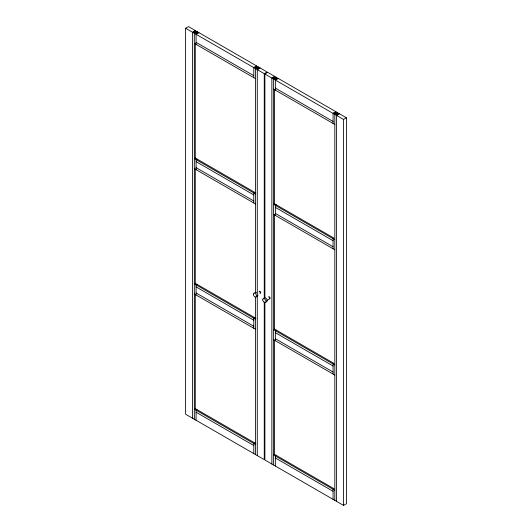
<?xml version="1.0" encoding="UTF-8"?>
<svg xmlns="http://www.w3.org/2000/svg" width="532" height="532" viewBox="0 0 532 532"><rect width="100%" height="100%" fill="white"/><g stroke="black" fill="none" stroke-linecap="round" stroke-linejoin="round"><path stroke-width="0.8" d="M269.525 298.066L269.478 297.594M185.608 28.249L188.461 26.6L267.111 72.006L264.258 73.655L185.608 28.249L185.608 414.215L264.258 459.628L264.258 301.917M195.437 30.63L192.584 32.279L192.584 418.245M195.277 32.731L194.326 33.283L194.326 419.256M196.228 32.186L197.179 31.634M198.928 32.645L196.075 34.287L196.075 44.362M256.643 65.968L253.791 67.611L253.791 77.685M256.484 68.069L255.533 68.621L255.533 292.733M257.435 67.524L258.386 66.972M260.135 67.976L257.282 69.626L257.282 292.913M264.889 298.133L264.889 74.021L267.742 72.372L346.392 117.785L346.392 503.751L343.539 505.4L264.889 459.994L264.889 302.282M274.718 76.402L271.865 78.051L271.865 464.024M274.565 78.51L273.614 79.055L273.614 465.028M275.516 77.958L276.467 77.406M278.209 78.417L275.357 80.066L275.357 90.134M197.026 159.041L196.075 159.593L196.075 169.661M335.925 111.74L333.072 113.389L333.072 123.457M334.063 112.864L335.014 112.312L338.465 114.3M335.772 113.848L334.821 114.393L334.821 500.366M336.723 113.296L337.674 112.744M337.474 114.832L338.425 114.28M339.416 113.755L336.563 115.404L336.563 501.37M264.889 74.021L343.539 119.427L346.392 117.785M254.742 192.365L253.791 192.917L253.791 202.985M333.072 248.757L333.072 238.688L334.023 238.137L274.565 203.809L273.614 204.355L334.821 239.693M276.308 204.813L275.357 205.365L275.357 215.433M255.905 318.336L195.277 283.337L194.326 283.882L255.533 319.22M197.026 284.341L196.075 284.893L196.075 294.961M266.778 300.454L269.817 298.698M254.742 317.664L253.791 318.216L253.791 328.284M276.308 330.113L275.357 330.665L275.357 340.733M197.026 409.64L196.075 410.192L196.075 420.26M254.742 442.963L253.791 443.515L253.791 453.583M276.308 455.412L275.357 455.964L275.357 466.032M194.486 31.175L197.977 33.19M255.693 66.513L259.184 68.528M273.767 76.954L277.258 78.962M193.535 31.727L197.026 33.742M254.742 67.065L258.233 69.08M272.816 77.499L276.308 79.514M334.023 112.837L337.514 114.852M196.075 42.347L253.791 75.67M275.357 88.119L333.072 121.442M194.326 43.351L255.533 78.689M273.614 89.13L334.821 124.461M255.905 193.036L195.277 158.031L194.326 158.583L255.533 193.921M196.075 161.602L253.791 194.925M275.357 207.38L333.072 240.703M196.075 167.647L253.791 200.97M275.357 213.418L333.072 246.742M194.326 168.651L255.533 203.989M273.614 214.429L334.821 249.767M334.821 364.992L273.614 329.654L274.565 329.108L334.023 363.436L333.072 363.988L333.072 374.056M196.075 286.901L253.791 320.231M275.357 332.68L333.072 366.003M196.075 292.946L253.791 326.269M275.357 338.718L333.072 372.041M194.326 293.957L255.533 329.288M273.614 339.729L334.821 375.067M255.905 443.635L195.277 408.636L194.326 409.181L255.533 444.519M334.821 490.291L273.614 454.96L274.565 454.408L334.023 488.735L333.072 489.287L333.072 499.355M196.075 412.207L253.791 445.53M275.357 457.979L333.072 491.302M259.895 291.948L260.175 292.294M343.539 119.427L343.539 505.4M274.565 89.296L274.565 203.842M274.565 214.635L274.565 329.182M274.565 339.975L274.565 454.521M264.258 73.655L264.258 298.598M257.282 295.4L257.282 455.598M255.533 296.883L255.533 454.594M195.277 43.524L195.277 158.071M195.277 168.863L195.277 283.41M195.277 294.196L195.277 408.742M254.775 292.853A2.261 1.303 60 0 1 257.388 293.79A2.261 1.303 60 0 1 256.843 296.484M259.097 291.862A1.131 0.652 60 0 1 259.895 291.396A1.131 0.652 60 0 1 260.693 292.78A1.131 0.652 60 0 1 259.895 293.245M264.018 298.691A2.261 1.303 60 0 1 266.565 298.911A2.261 1.303 60 0 1 266.226 301.883M268.48 297.036A1.131 0.652 60 0 1 269.817 297.395A1.131 0.652 60 0 1 269.458 298.731M253.392 294.469A2.261 1.303 60 0 0 255.939 297.188A2.261 1.303 60 0 0 255.606 293.824A2.261 1.303 60 0 0 253.392 294.469M262.755 299.902A2.261 1.303 60 0 0 265.322 302.582A2.261 1.303 60 0 0 264.929 299.197A2.261 1.303 60 0 0 262.755 299.902"/></g></svg>
